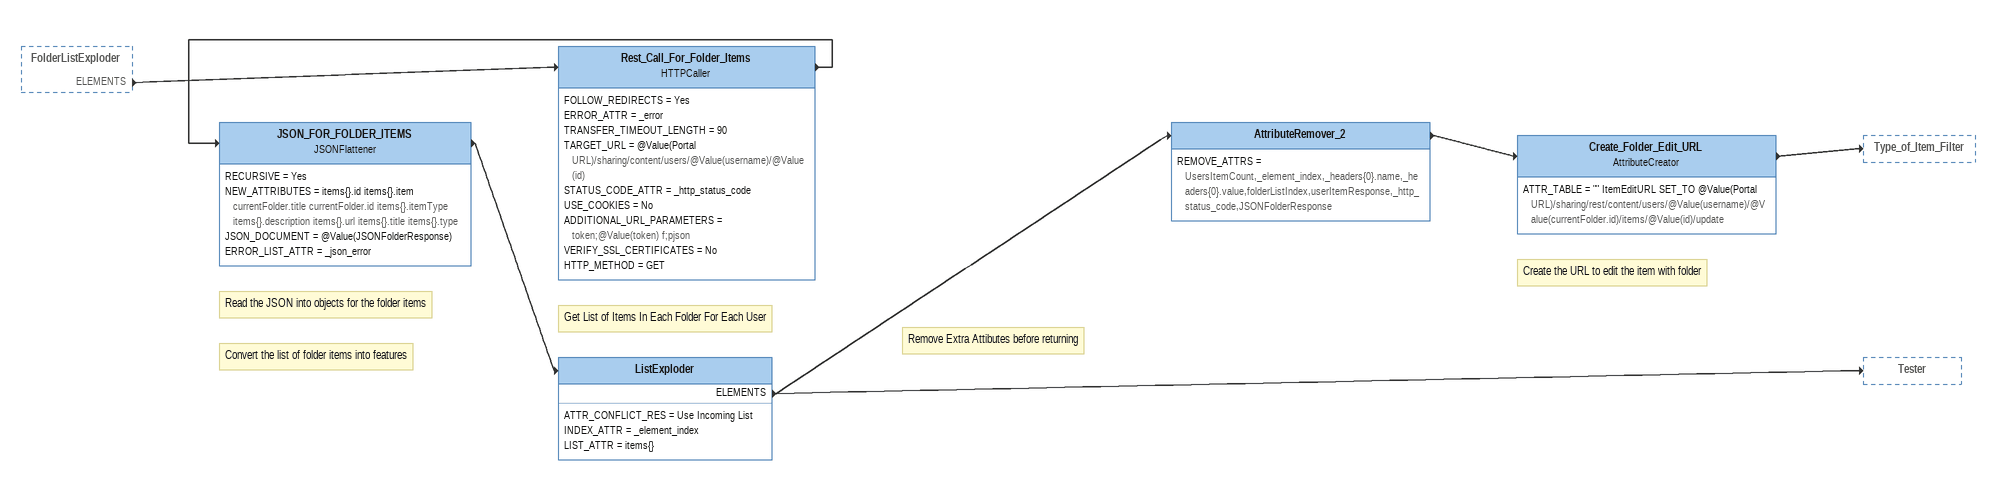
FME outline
FolderListExploder [outside]
    ELEMENTS -> Rest_Call_For_Folder_Items
Note: Get List of Items In Each Folder For Each User
Rest_Call_For_Folder_Items: HTTPCaller
    FOLLOW_REDIRECTS = Yes
    ERROR_ATTR = _error
    TRANSFER_TIMEOUT_LENGTH = 90
    TARGET_URL = @Value(Portal URL)/sharing/content/users/@Value(username)/@Value(id)
    STATUS_CODE_ATTR = _http_status_code
    USE_COOKIES = No
    ADDITIONAL_URL_PARAMETERS = token;@Value(token) f;pjson
    VERIFY_SSL_CERTIFICATES = No
    HTTP_METHOD = GET
    -> JSON_FOR_FOLDER_ITEMS
Note: Read the JSON into objects for the folder items
JSON_FOR_FOLDER_ITEMS: JSONFlattener
    RECURSIVE = Yes
    NEW_ATTRIBUTES = items{}.id items{}.item currentFolder.title currentFolder.id items{}.itemType items{}.description items{}.url items{}.title items{}.type
    JSON_DOCUMENT = @Value(JSONFolderResponse)
    ERROR_LIST_ATTR = _json_error
    -> ListExploder
Note: Convert the list of folder items into features
ListExploder
    ATTR_CONFLICT_RES = Use Incoming List
    INDEX_ATTR = _element_index
    LIST_ATTR = items{}
    ELEMENTS -> AttributeRemover_2
    ELEMENTS -> Tester
Note: Remove Extra Attibutes before returning
AttributeRemover_2
    REMOVE_ATTRS = UsersItemCount,_element_index,_headers{0}.name,_headers{0}.value,folderListIndex,userItemResponse,_http_status_code,JSONFolderResponse
    -> Create_Folder_Edit_URL
Note: Create the URL to edit the item with folder
Create_Folder_Edit_URL: AttributeCreator
    ATTR_TABLE = "" ItemEditURL SET_TO @Value(Portal URL)/sharing/rest/content/users/@Value(username)/@Value(currentFolder.id)/items/@Value(id)/update
    -> Type_of_Item_Filter
